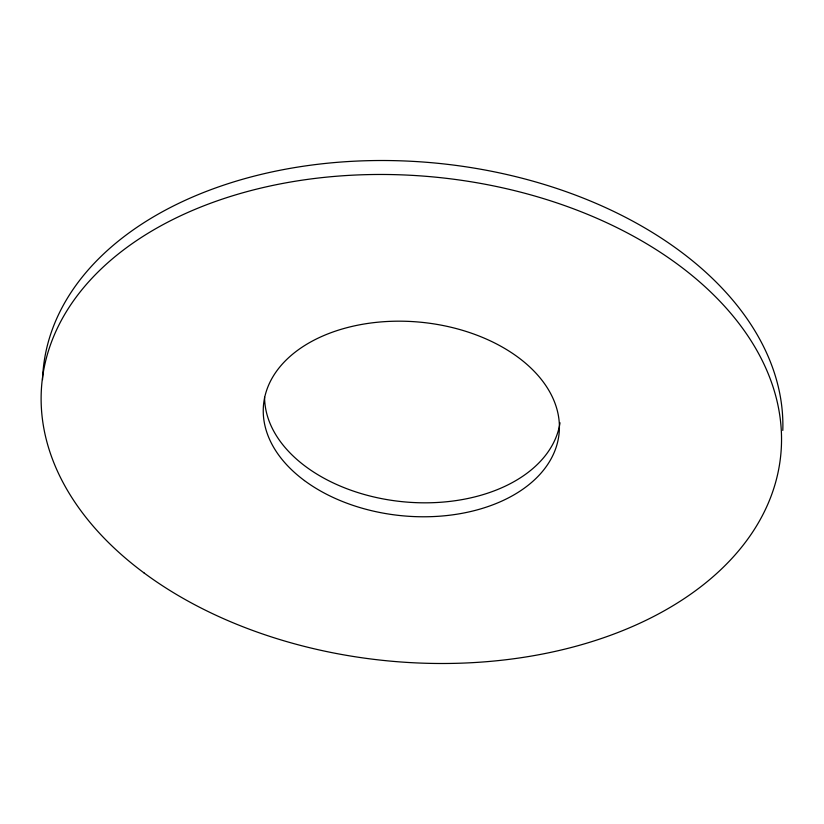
<?xml version="1.0" encoding="UTF-8"?>
<svg xmlns="http://www.w3.org/2000/svg" width="824" height="824" viewBox="0 0 824 824"><rect width="100%" height="100%" fill="white"/><g stroke="black" fill="none" stroke-linecap="round" stroke-linejoin="round"><path stroke-width="1.24" d="M42.549 379.607A371.181 243.029 5.5 0 1 420.477 161.834A371.181 243.029 5.5 0 1 782.8 430.437M560.021 422.764A148.475 97.211 5.5 0 1 405.593 501.991A148.475 97.211 5.5 0 1 264.586 397.261M144.087 572.968A371.181 243.029 5.5 0 0 766.825 506.472A371.181 243.029 5.5 0 0 323.07 177.5A371.181 243.029 5.5 0 0 144.087 572.968M304.437 480.577A148.475 97.211 5.5 0 0 553.522 453.983A148.475 97.211 5.5 0 0 376.022 322.39A148.475 97.211 5.5 0 0 304.437 480.577"/></g></svg>
